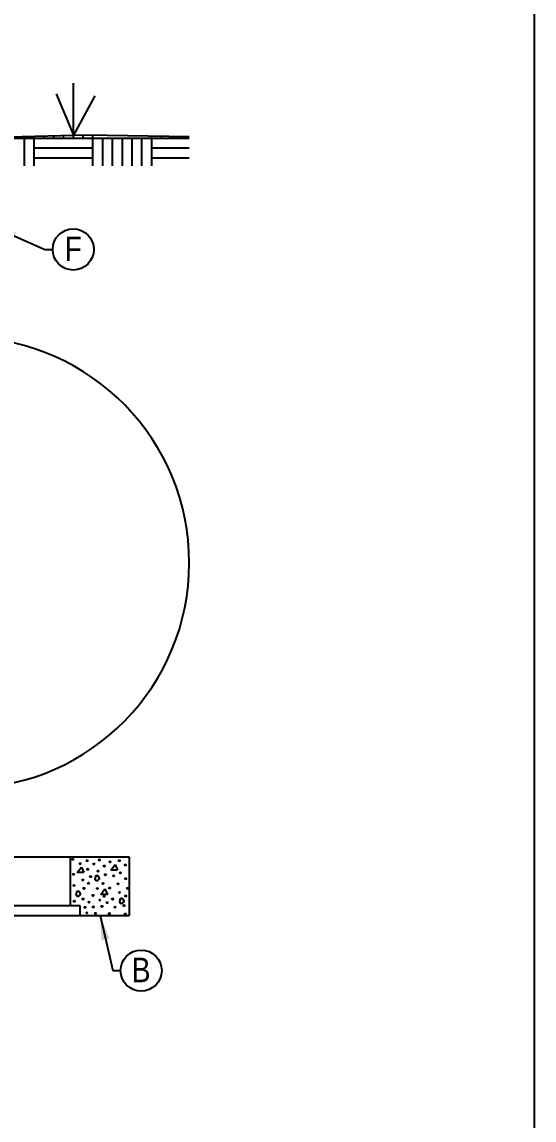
# Model space of a CAD drawing. Extents: x 0 to 216, y -5 to 280.
# Drawn here: x 166.2 to 216, y 109.6 to 216.4 of the extents above; entities that cross this region are included whole.
import ezdxf

# ---------------------------------------------------------------- set-up
doc = ezdxf.new("R2010")
doc.units = 0
doc.header["$LTSCALE"] = 10
doc.header["$MEASUREMENT"] = 0
doc.layers.get('0').update_dxf_attribs({"linetype": 'CONTINUOUS'})
for name, color, linetype in [('5244-LOGO$0$CADdetails-FRAME', 7, 'CONTINUOUS'), ('CADdetails-7-FRAME', 7, 'CONTINUOUS'), ('CADdetails-7-VERYFINE', 7, 'CONTINUOUS'), ('CADdetails-9-EXTRAFINE', 9, 'CONTINUOUS')]:
    doc.layers.add(name, color=color, linetype=linetype)
doc.styles.add('CADdetails-DIMENSIONS', font='ARIALN.TTF', dxfattribs={"height": 2.38})
doc.styles.add('CADdetails-NOTES', font='ARIALN.TTF', dxfattribs={"height": 2.38})
doc.dimstyles.new('CADdetails-LEADER', dxfattribs={"dimtxt": 2.38, "dimasz": 2.38, "dimexe": 0.5, "dimexo": 1.5, "dimgap": 1, "dimtad": 0, "dimzin": 0, "dimdsep": 46, "dimtxsty": 'CADdetails-DIMENSIONS', "dimcen": 1, "dimclrd": 256, "dimclre": 256, "dimclrt": 256, "dimadec": 0, "dimazin": 0, "dimtfac": 1, "dimtdec": 4, "dimtofl": 0, "dimtmove": 0, "dimatfit": 3, "dimfxl": 1, "dimtolj": 1, "dimtzin": 0, "dimarcsym": 0})

# ---------------------------------------------------------------- blocks, each defined once
blk = doc.blocks.new('5244-LOGO')
at = {"layer": '5244-LOGO$0$CADdetails-FRAME'}
blk.add_line((216, 280), (216, 0), dxfattribs=at)

msp = doc.modelspace()

# ---------------------------------------------------------------- linework, layer by layer
at = {"layer": 'CADdetails-7-FRAME'}
msp.add_lwpolyline([(0, 280), (216, 280), (216, 0), (0, 0)], close=True, dxfattribs=at)
at = {"layer": 'CADdetails-7-VERYFINE'}
for centre in [(171.16, 194.24), (177.77, 124.12)]:
    msp.add_circle(centre, 2, dxfattribs=at)
at = {"layer": 'CADdetails-9-EXTRAFINE', "linetype": 'Continuous'}
for p, q in [((171.18, 205.36), (171.2, 210.4)), ((169.5, 209.37), (171.18, 205.36)), ((173.27, 209.17), (171.18, 205.36)), ((159.62, 205.06), (172.49, 205.39)), ((161.65, 205.06), (167.37, 205.06)), ((166.41, 202.38), (166.41, 205.06)), ((167.37, 205.06), (167.37, 205.26)), ((167.37, 205.06), (173.08, 205.06)), ((167.37, 202.38), (167.37, 205.06)), ((168.32, 205.06), (168.32, 205.28)), ((169.27, 205.06), (169.27, 205.31)), ((170.22, 205.06), (170.22, 205.33)), ((171.18, 205.06), (171.18, 205.36)), ((172.13, 205.06), (172.13, 205.38)), ((172.49, 205.39), (182.44, 205.24)), ((173.08, 205.06), (173.08, 205.38)), ((173.08, 205.06), (178.8, 205.06)), ((173.08, 202.38), (173.08, 205.06)), ((174.04, 202.38), (174.04, 205.06)), ((174.99, 202.38), (174.99, 205.06)), ((175.94, 202.38), (175.94, 205.06)), ((176.89, 202.38), (176.89, 205.06)), ((177.85, 202.38), (177.85, 205.06)), ((178.8, 205.06), (178.8, 205.3)), ((178.8, 202.38), (178.8, 205.06)), ((178.8, 205.06), (182.44, 205.06)), ((179.75, 205.06), (179.75, 205.28)), ((180.71, 205.06), (180.71, 205.27)), ((181.66, 205.06), (181.66, 205.25)), ((167.37, 204.11), (173.08, 204.11)), ((178.8, 204.11), (182.44, 204.11)), ((167.37, 203.15), (173.08, 203.15)), ((178.8, 203.15), (182.44, 203.15)), ((161.36, 135.18), (176.61, 135.18)), ((170.89, 130.41), (170.89, 135.18)), ((176.61, 135.18), (176.61, 129.46)), ((171.55, 133.65), (171.95, 134.19)), ((172.18, 133.65), (171.55, 133.65)), ((171.95, 134.19), (172.18, 133.65)), ((174.83, 133.89), (175.24, 134.44)), ((175.46, 133.89), (174.83, 133.89)), ((175.24, 134.44), (175.46, 133.89)), ((173.85, 131.52), (174.25, 132.07)), ((174.48, 131.52), (173.85, 131.52)), ((174.25, 132.07), (174.48, 131.52)), ((171.84, 130.41), (156.13, 130.41)), ((171.84, 129.46), (171.84, 130.41)), ((156.13, 129.46), (176.61, 129.46))]:
    msp.add_line(p, q, dxfattribs=at)
for points in [[(173.67, 133.15), (173.67, 133.15, 0.004785), (173.67, 133.16, 0.004913), (173.67, 133.17, 0.005179), (173.66, 133.18, 0.005594), (173.66, 133.19, 0.005983), (173.66, 133.19, 0.006362), (173.66, 133.2, 0.006756), (173.66, 133.21, 0.00718), (173.65, 133.21, 0.007603), (173.65, 133.22, 0.008039), (173.65, 133.23, 0.008471), (173.65, 133.23, 0.00891), (173.64, 133.24, 0.009333), (173.64, 133.25, 0.00975), (173.64, 133.25, 0.010138), (173.63, 133.26, 0.010509), (173.63, 133.26, 0.010826), (173.63, 133.27, 0.011103), (173.62, 133.27, 0.011341), (173.62, 133.28, 0.011564), (173.61, 133.28, 0.011551), (173.61, 133.29, 0.011336), (173.6, 133.29, 0.011036), (173.6, 133.29, 0.010634), (173.59, 133.3, 0.010268), (173.59, 133.3, 0.009897), (173.58, 133.31, 0.009544), (173.57, 133.31, 0.009179), (173.57, 133.31, 0.008841), (173.56, 133.31, 0.008503), (173.55, 133.32, 0.008191), (173.55, 133.32, 0.007883), (173.54, 133.32, 0.007603), (173.53, 133.32, 0.007329), (173.53, 133.32, 0.007081), (173.52, 133.33, 0.006841), (173.51, 133.33, 0.006626), (173.51, 133.33, 0.006419), (173.5, 133.33, 0.006236), (173.49, 133.33, 0.006061), (173.48, 133.33, 0.005907), (173.48, 133.33, 0.005763), (173.47, 133.33, 0.005637), (173.46, 133.33, 0.005521), (173.45, 133.33, 0.005421), (173.44, 133.33, 0.005329), (173.44, 133.33, 0.005258), (173.43, 133.33, 0.005201), (173.42, 133.33, 0.00514), (173.41, 133.33, 0.005062), (173.41, 133.33, 0.005083), (173.4, 133.33, 0.005221), (173.39, 133.33, 0.006031), (173.38, 133.33, 0.007829), (173.37, 133.32, 0.009649), (173.37, 133.32, 0.011932), (173.36, 133.32, 0.014416), (173.35, 133.32, 0.017553), (173.35, 133.31, 0.021223), (173.34, 133.31, 0.025951), (173.34, 133.31, 0.03001), (173.33, 133.3, 0.033019), (173.33, 133.3, 0.032883), (173.33, 133.29, 0.029027), (173.32, 133.29, 0.025269), (173.32, 133.28, 0.021469), (173.32, 133.27, 0.017986), (173.32, 133.27, 0.014521), (173.32, 133.26, 0.011672), (173.32, 133.25, 0.008962), (173.32, 133.24, 0.006754), (173.32, 133.24, 0.004559), (173.32, 133.23, 0.002745), (173.32, 133.22, 0.000833), (173.32, 133.21, -0.000805), (173.32, 133.21, -0.002637), (173.32, 133.2, -0.004312), (173.32, 133.19, -0.006297), (173.32, 133.18, -0.008122), (173.32, 133.17, -0.010228), (173.32, 133.17, -0.012587), (173.31, 133.16, -0.01574), (173.31, 133.15, -0.017251), (173.31, 133.15, -0.017002), (173.31, 133.14, -0.015078), (173.3, 133.13, -0.010869), (173.3, 133.13, -0.007364), (173.3, 133.12, -0.003739), (173.29, 133.12, -0.000502), (173.29, 133.11, 0.003172), (173.29, 133.1, 0.006628), (173.28, 133.1, 0.010722), (173.28, 133.09, 0.013226), (173.28, 133.08, 0.014832), (173.28, 133.08, 0.015088), (173.27, 133.07, 0.014292), (173.27, 133.06, 0.013883), (173.27, 133.06, 0.013764), (173.27, 133.05, 0.013686), (173.27, 133.04, 0.013657), (173.27, 133.03, 0.013745), (173.27, 133.03, 0.013963), (173.27, 133.02, 0.014224), (173.27, 133.01, 0.014554), (173.28, 133, 0.015101), (173.28, 133, 0.015976), (173.28, 132.99, 0.015668), (173.28, 132.98, 0.013866), (173.29, 132.98, 0.011842), (173.29, 132.97, 0.009091), (173.3, 132.97, 0.00656), (173.3, 132.96, 0.003629), (173.3, 132.96, 0.001959), (173.31, 132.95, 0.001108), (173.31, 132.94, 0.001572), (173.32, 132.94, 0.00347), (173.32, 132.93, 0.004668), (173.32, 132.93, 0.005443), (173.33, 132.92, 0.007694), (173.33, 132.92, 0.01221), (173.34, 132.91, 0.017137), (173.34, 132.91, 0.023974), (173.35, 132.9, 0.025959), (173.36, 132.9, 0.022284), (173.36, 132.9, 0.018818), (173.37, 132.89, 0.015063), (173.38, 132.89, 0.011683), (173.38, 132.89, 0.008014), (173.39, 132.89, 0.004976), (173.4, 132.89, 0.00181), (173.4, 132.89, -0.001224), (173.41, 132.88, -0.004947), (173.42, 132.88, -0.006053), (173.43, 132.88, -0.004853), (173.43, 132.88, -0.003013), (173.44, 132.88, -0.000016), (173.45, 132.87, 0.002521), (173.45, 132.87, 0.00528), (173.46, 132.87, 0.007878), (173.47, 132.87, 0.010941), (173.47, 132.87, 0.014094), (173.48, 132.87, 0.017981), (173.49, 132.87, 0.020233), (173.49, 132.87, 0.021055), (173.5, 132.87, 0.020457), (173.51, 132.87, 0.018422), (173.51, 132.87, 0.016727), (173.52, 132.87, 0.015121), (173.53, 132.88, 0.013622), (173.53, 132.88, 0.012038), (173.54, 132.88, 0.010686), (173.55, 132.89, 0.009342), (173.55, 132.89, 0.008202), (173.56, 132.9, 0.007044), (173.56, 132.9, 0.006083), (173.57, 132.91, 0.005098), (173.57, 132.91, 0.004237), (173.58, 132.92, 0.003276), (173.59, 132.92, 0.002582), (173.59, 132.93, 0.001962), (173.6, 132.93, 0.000895), (173.6, 132.94, -0.000947), (173.61, 132.94, 0.001004), (173.61, 132.95, 0.007533), (173.62, 132.95, 0.013881), (173.62, 132.96, 0.021241), (173.63, 132.96, 0.018761), (173.63, 132.97, 0.006753), (173.63, 132.97, -0.002565), (173.64, 132.98, -0.012008), (173.64, 132.99, -0.015872), (173.65, 132.99, -0.014536), (173.65, 133, -0.013302), (173.66, 133, -0.011978), (173.66, 133, -0.010661), (173.67, 133.01, -0.009179), (173.67, 133.01, -0.006686), (173.68, 133.02, -0.00297), (173.69, 133.02, 0.000284), (173.69, 133.03, 0.004153), (173.7, 133.03, 0.007845), (173.7, 133.04, 0.012498), (173.71, 133.04, 0.01805), (173.71, 133.05, 0.025988), (173.72, 133.05, 0.033213), (173.72, 133.06, 0.038945), (173.72, 133.06, 0.042043), (173.72, 133.07, 0.041098), (173.72, 133.07, 0.037039), (173.72, 133.08, 0.031405), (173.72, 133.08, 0.029902), (173.72, 133.09, 0.029417), (173.71, 133.1, 0.018987), (173.71, 133.1, 0.006842), (173.71, 133.11, 0.021033), (173.7, 133.12, 0.026686), (173.69, 133.13, 0.010564), (173.67, 133.15, 0.005181)], [(171.82, 131.63), (171.82, 131.64, 0.004785), (171.82, 131.65, 0.004913), (171.82, 131.66, 0.005179), (171.82, 131.67, 0.005594), (171.82, 131.67, 0.005983), (171.82, 131.68, 0.006362), (171.81, 131.69, 0.006756), (171.81, 131.7, 0.00718), (171.81, 131.7, 0.007603), (171.81, 131.71, 0.008039), (171.8, 131.72, 0.008471), (171.8, 131.72, 0.00891), (171.8, 131.73, 0.009333), (171.79, 131.73, 0.00975), (171.79, 131.74, 0.010138), (171.79, 131.74, 0.010509), (171.78, 131.75, 0.010826), (171.78, 131.76, 0.011103), (171.78, 131.76, 0.011341), (171.77, 131.77, 0.011564), (171.77, 131.77, 0.011551), (171.76, 131.77, 0.011336), (171.76, 131.78, 0.011036), (171.75, 131.78, 0.010634), (171.75, 131.79, 0.010268), (171.74, 131.79, 0.009897), (171.73, 131.79, 0.009544), (171.73, 131.8, 0.009179), (171.72, 131.8, 0.008841), (171.72, 131.8, 0.008503), (171.71, 131.8, 0.008191), (171.7, 131.81, 0.007883), (171.7, 131.81, 0.007603), (171.69, 131.81, 0.007329), (171.68, 131.81, 0.007081), (171.67, 131.81, 0.006841), (171.67, 131.82, 0.006626), (171.66, 131.82, 0.006419), (171.65, 131.82, 0.006236), (171.64, 131.82, 0.006061), (171.64, 131.82, 0.005907), (171.63, 131.82, 0.005763), (171.62, 131.82, 0.005637), (171.61, 131.82, 0.005521), (171.61, 131.82, 0.005421), (171.6, 131.82, 0.005329), (171.59, 131.82, 0.005258), (171.58, 131.82, 0.005201), (171.58, 131.82, 0.00514), (171.57, 131.82, 0.005062), (171.56, 131.82, 0.005083), (171.55, 131.82, 0.005221), (171.54, 131.81, 0.006031), (171.54, 131.81, 0.007829), (171.53, 131.81, 0.009649), (171.52, 131.81, 0.011932), (171.51, 131.81, 0.014416), (171.51, 131.8, 0.017553), (171.5, 131.8, 0.021223), (171.5, 131.8, 0.025951), (171.49, 131.79, 0.03001), (171.49, 131.79, 0.033019), (171.48, 131.78, 0.032883), (171.48, 131.78, 0.029027), (171.48, 131.77, 0.025269), (171.48, 131.77, 0.021469), (171.47, 131.76, 0.017986), (171.47, 131.75, 0.014521), (171.47, 131.75, 0.011672), (171.47, 131.74, 0.008962), (171.47, 131.73, 0.006754), (171.47, 131.72, 0.004559), (171.47, 131.72, 0.002745), (171.47, 131.71, 0.000833), (171.47, 131.7, -0.000805), (171.47, 131.69, -0.002637), (171.47, 131.69, -0.004312), (171.47, 131.68, -0.006297), (171.47, 131.67, -0.008122), (171.47, 131.66, -0.010228), (171.47, 131.65, -0.012587), (171.47, 131.65, -0.01574), (171.47, 131.64, -0.017251), (171.46, 131.63, -0.017002), (171.46, 131.63, -0.015078), (171.46, 131.62, -0.010869), (171.45, 131.61, -0.007364), (171.45, 131.61, -0.003739), (171.45, 131.6, -0.000502), (171.44, 131.6, 0.003172), (171.44, 131.59, 0.006628), (171.44, 131.58, 0.010722), (171.43, 131.58, 0.013226), (171.43, 131.57, 0.014832), (171.43, 131.56, 0.015088), (171.43, 131.56, 0.014292), (171.43, 131.55, 0.013883), (171.43, 131.54, 0.013764), (171.43, 131.54, 0.013686), (171.42, 131.53, 0.013657), (171.43, 131.52, 0.013745), (171.43, 131.51, 0.013963), (171.43, 131.51, 0.014224), (171.43, 131.5, 0.014554), (171.43, 131.49, 0.015101), (171.43, 131.49, 0.015976), (171.44, 131.48, 0.015668), (171.44, 131.47, 0.013866), (171.44, 131.47, 0.011842), (171.45, 131.46, 0.009091), (171.45, 131.45, 0.00656), (171.45, 131.45, 0.003629), (171.46, 131.44, 0.001959), (171.46, 131.44, 0.001108), (171.47, 131.43, 0.001572), (171.47, 131.43, 0.00347), (171.47, 131.42, 0.004668), (171.48, 131.41, 0.005443), (171.48, 131.41, 0.007694), (171.49, 131.4, 0.01221), (171.49, 131.4, 0.017137), (171.5, 131.39, 0.023974), (171.5, 131.39, 0.025959), (171.51, 131.39, 0.022284), (171.52, 131.38, 0.018818), (171.52, 131.38, 0.015063), (171.53, 131.38, 0.011683), (171.54, 131.38, 0.008014), (171.54, 131.38, 0.004976), (171.55, 131.37, 0.00181), (171.56, 131.37, -0.001224), (171.57, 131.37, -0.004947), (171.57, 131.37, -0.006053), (171.58, 131.37, -0.004853), (171.59, 131.37, -0.003013), (171.59, 131.36, -0.000016), (171.6, 131.36, 0.002521), (171.61, 131.36, 0.00528), (171.61, 131.36, 0.007878), (171.62, 131.36, 0.010941), (171.63, 131.36, 0.014094), (171.63, 131.35, 0.017981), (171.64, 131.35, 0.020233), (171.65, 131.35, 0.021055), (171.65, 131.36, 0.020457), (171.66, 131.36, 0.018422), (171.67, 131.36, 0.016727), (171.67, 131.36, 0.015121), (171.68, 131.36, 0.013622), (171.69, 131.37, 0.012038), (171.69, 131.37, 0.010686), (171.7, 131.38, 0.009342), (171.71, 131.38, 0.008202), (171.71, 131.38, 0.007044), (171.72, 131.39, 0.006083), (171.72, 131.39, 0.005098), (171.73, 131.4, 0.004237), (171.73, 131.4, 0.003276), (171.74, 131.41, 0.002582), (171.75, 131.41, 0.001962), (171.75, 131.42, 0.000895), (171.76, 131.42, -0.000947), (171.76, 131.43, 0.001004), (171.77, 131.43, 0.007533), (171.77, 131.44, 0.013881), (171.78, 131.44, 0.021241), (171.78, 131.45, 0.018761), (171.79, 131.45, 0.006753), (171.79, 131.46, -0.002565), (171.79, 131.47, -0.012008), (171.8, 131.47, -0.015872), (171.8, 131.48, -0.014536), (171.81, 131.48, -0.013302), (171.81, 131.49, -0.011978), (171.82, 131.49, -0.010661), (171.82, 131.5, -0.009179), (171.83, 131.5, -0.006686), (171.84, 131.51, -0.00297), (171.84, 131.51, 0.000284), (171.85, 131.51, 0.004153), (171.85, 131.52, 0.007845), (171.86, 131.52, 0.012498), (171.86, 131.53, 0.01805), (171.87, 131.53, 0.025988), (171.87, 131.54, 0.033213), (171.87, 131.54, 0.038945), (171.88, 131.55, 0.042043), (171.88, 131.55, 0.041098), (171.88, 131.56, 0.037039), (171.88, 131.57, 0.031405), (171.87, 131.57, 0.029902), (171.87, 131.58, 0.029417), (171.87, 131.58, 0.018987), (171.86, 131.59, 0.006842), (171.86, 131.6, 0.021033), (171.85, 131.6, 0.026686), (171.84, 131.62, 0.010564), (171.82, 131.63, 0.005181)], [(176.07, 130.93), (176.06, 130.94, 0.004785), (176.06, 130.95, 0.004913), (176.06, 130.95, 0.005179), (176.06, 130.96, 0.005594), (176.06, 130.97, 0.005983), (176.06, 130.98, 0.006362), (176.05, 130.98, 0.006756), (176.05, 130.99, 0.00718), (176.05, 131, 0.007603), (176.05, 131.01, 0.008039), (176.05, 131.01, 0.008471), (176.04, 131.02, 0.00891), (176.04, 131.02, 0.009333), (176.04, 131.03, 0.00975), (176.03, 131.04, 0.010138), (176.03, 131.04, 0.010509), (176.03, 131.05, 0.010826), (176.02, 131.05, 0.011103), (176.02, 131.06, 0.011341), (176.01, 131.06, 0.011564), (176.01, 131.07, 0.011551), (176, 131.07, 0.011336), (176, 131.07, 0.011036), (175.99, 131.08, 0.010634), (175.99, 131.08, 0.010268), (175.98, 131.09, 0.009897), (175.98, 131.09, 0.009544), (175.97, 131.09, 0.009179), (175.96, 131.1, 0.008841), (175.96, 131.1, 0.008503), (175.95, 131.1, 0.008191), (175.94, 131.1, 0.007883), (175.94, 131.1, 0.007603), (175.93, 131.11, 0.007329), (175.92, 131.11, 0.007081), (175.92, 131.11, 0.006841), (175.91, 131.11, 0.006626), (175.9, 131.11, 0.006419), (175.89, 131.11, 0.006236), (175.89, 131.11, 0.006061), (175.88, 131.12, 0.005907), (175.87, 131.12, 0.005763), (175.86, 131.12, 0.005637), (175.86, 131.12, 0.005521), (175.85, 131.12, 0.005421), (175.84, 131.12, 0.005329), (175.83, 131.12, 0.005258), (175.82, 131.12, 0.005201), (175.82, 131.12, 0.00514), (175.81, 131.11, 0.005062), (175.8, 131.11, 0.005083), (175.79, 131.11, 0.005221), (175.79, 131.11, 0.006031), (175.78, 131.11, 0.007829), (175.77, 131.11, 0.009649), (175.76, 131.11, 0.011932), (175.76, 131.1, 0.014416), (175.75, 131.1, 0.017553), (175.74, 131.1, 0.021223), (175.74, 131.09, 0.025951), (175.73, 131.09, 0.03001), (175.73, 131.09, 0.033019), (175.73, 131.08, 0.032883), (175.72, 131.08, 0.029027), (175.72, 131.07, 0.025269), (175.72, 131.06, 0.021469), (175.72, 131.06, 0.017986), (175.72, 131.05, 0.014521), (175.71, 131.04, 0.011672), (175.71, 131.04, 0.008962), (175.71, 131.03, 0.006754), (175.71, 131.02, 0.004559), (175.71, 131.01, 0.002745), (175.71, 131.01, 0.000833), (175.71, 131, -0.000805), (175.71, 130.99, -0.002637), (175.71, 130.98, -0.004312), (175.71, 130.97, -0.006297), (175.71, 130.97, -0.008122), (175.71, 130.96, -0.010228), (175.71, 130.95, -0.012587), (175.71, 130.94, -0.01574), (175.71, 130.94, -0.017251), (175.71, 130.93, -0.017002), (175.7, 130.92, -0.015078), (175.7, 130.92, -0.010869), (175.7, 130.91, -0.007364), (175.69, 130.91, -0.003739), (175.69, 130.9, -0.000502), (175.69, 130.89, 0.003172), (175.68, 130.89, 0.006628), (175.68, 130.88, 0.010722), (175.68, 130.87, 0.013226), (175.67, 130.87, 0.014832), (175.67, 130.86, 0.015088), (175.67, 130.85, 0.014292), (175.67, 130.85, 0.013883), (175.67, 130.84, 0.013764), (175.67, 130.83, 0.013686), (175.67, 130.82, 0.013657), (175.67, 130.82, 0.013745), (175.67, 130.81, 0.013963), (175.67, 130.8, 0.014224), (175.67, 130.8, 0.014554), (175.67, 130.79, 0.015101), (175.67, 130.78, 0.015976), (175.68, 130.78, 0.015668), (175.68, 130.77, 0.013866), (175.68, 130.76, 0.011842), (175.69, 130.76, 0.009091), (175.69, 130.75, 0.00656), (175.7, 130.74, 0.003629), (175.7, 130.74, 0.001959), (175.7, 130.73, 0.001108), (175.71, 130.73, 0.001572), (175.71, 130.72, 0.00347), (175.72, 130.72, 0.004668), (175.72, 130.71, 0.005443), (175.72, 130.71, 0.007694), (175.73, 130.7, 0.01221), (175.73, 130.69, 0.017137), (175.74, 130.69, 0.023974), (175.75, 130.69, 0.025959), (175.75, 130.68, 0.022284), (175.76, 130.68, 0.018818), (175.76, 130.68, 0.015063), (175.77, 130.68, 0.011683), (175.78, 130.67, 0.008014), (175.79, 130.67, 0.004976), (175.79, 130.67, 0.00181), (175.8, 130.67, -0.001224), (175.81, 130.67, -0.004947), (175.81, 130.67, -0.006053), (175.82, 130.66, -0.004853), (175.83, 130.66, -0.003013), (175.84, 130.66, -0.000016), (175.84, 130.66, 0.002521), (175.85, 130.66, 0.00528), (175.86, 130.65, 0.007878), (175.86, 130.65, 0.010941), (175.87, 130.65, 0.014094), (175.88, 130.65, 0.017981), (175.88, 130.65, 0.020233), (175.89, 130.65, 0.021055), (175.9, 130.65, 0.020457), (175.9, 130.65, 0.018422), (175.91, 130.66, 0.016727), (175.92, 130.66, 0.015121), (175.92, 130.66, 0.013622), (175.93, 130.66, 0.012038), (175.93, 130.67, 0.010686), (175.94, 130.67, 0.009342), (175.95, 130.68, 0.008202), (175.95, 130.68, 0.007044), (175.96, 130.69, 0.006083), (175.96, 130.69, 0.005098), (175.97, 130.69, 0.004237), (175.98, 130.7, 0.003276), (175.98, 130.7, 0.002582), (175.99, 130.71, 0.001962), (175.99, 130.71, 0.000895), (176, 130.72, -0.000947), (176, 130.72, 0.001004), (176.01, 130.73, 0.007533), (176.01, 130.73, 0.013881), (176.02, 130.74, 0.021241), (176.02, 130.75, 0.018761), (176.03, 130.75, 0.006753), (176.03, 130.76, -0.002565), (176.03, 130.76, -0.012008), (176.04, 130.77, -0.015872), (176.04, 130.77, -0.014536), (176.05, 130.78, -0.013302), (176.05, 130.78, -0.011978), (176.06, 130.79, -0.010661), (176.06, 130.79, -0.009179), (176.07, 130.8, -0.006686), (176.08, 130.8, -0.00297), (176.08, 130.81, 0.000284), (176.09, 130.81, 0.004153), (176.09, 130.82, 0.007845), (176.1, 130.82, 0.012498), (176.11, 130.82, 0.01805), (176.11, 130.83, 0.025988), (176.11, 130.83, 0.033213), (176.12, 130.84, 0.038945), (176.12, 130.84, 0.042043), (176.12, 130.85, 0.041098), (176.12, 130.86, 0.037039), (176.12, 130.86, 0.031405), (176.12, 130.87, 0.029902), (176.11, 130.87, 0.029417), (176.11, 130.88, 0.018987), (176.11, 130.89, 0.006842), (176.1, 130.89, 0.021033), (176.1, 130.9, 0.026686), (176.08, 130.91, 0.010564), (176.07, 130.93, 0.005181)]]:
    msp.add_lwpolyline(points, format="xyb", dxfattribs=at)
for centre in [(171.12, 134.94), (171.83, 134.51), (172.52, 134.81), (173.16, 134.48), (173.7, 134.88), (174.73, 134.69), (175.64, 134.81), (171.19, 133.47), (172.57, 133.97), (173.57, 133.79), (174.18, 134.28), (174.29, 133.44), (175.74, 133.62), (176.23, 134.39), (171.24, 132.39), (172.09, 132.92), (172.64, 132.61), (172.85, 133.25), (174.05, 132.58), (175.1, 133.33), (175.52, 132.55), (176.27, 133.06), (172.2, 132.11), (173.08, 131.43), (173.51, 132.1), (174.17, 131.34), (174.7, 132.15), (175.66, 131.71), (176.26, 131.37), (176.44, 132.11), (171.26, 130.86), (172.12, 131.07), (172.3, 130.27), (172.7, 130.77), (173.11, 130.31), (173.75, 130.97), (173.95, 130.36), (174.46, 130.72), (174.99, 131.07), (175.23, 130.28), (176.1, 130.44), (172.48, 129.73), (173.33, 129.69), (174.67, 129.66), (176.23, 129.62)]:
    msp.add_circle(centre, 0.0596, dxfattribs=at)
msp.add_arc((160.53, 163.76), 21.92, 271.1679, 88.7663, dxfattribs=at)

# ---------------------------------------------------------------- block references
msp.add_blockref('5244-LOGO', (0, 0))

# ---------------------------------------------------------------- texts
at = {"layer": 'CADdetails-7-VERYFINE', "char_height": 2.38, "width": 4.0074, "attachment_point": 5, "style": 'CADdetails-NOTES'}
for s, insert in [('F', (171.16, 194.3)), ('B', (177.77, 124.18))]:
    msp.add_mtext(s, dxfattribs=dict(at, insert=insert))

# ---------------------------------------------------------------- leaders
at = {"layer": 'CADdetails-7-VERYFINE', "annotation_type": 0, "has_hookline": 1, "hookline_direction": 0}
for points in [[(163.26, 196.5), (168.4, 194.24), (169.15, 194.24)], [(173.77, 129.46), (175, 124.12), (175.76, 124.12)]]:
    msp.add_leader(points, dimstyle='CADdetails-LEADER', override={"dimgap": 1, "dimtad": 0}, dxfattribs=at)

doc.saveas('drawing.dxf')
